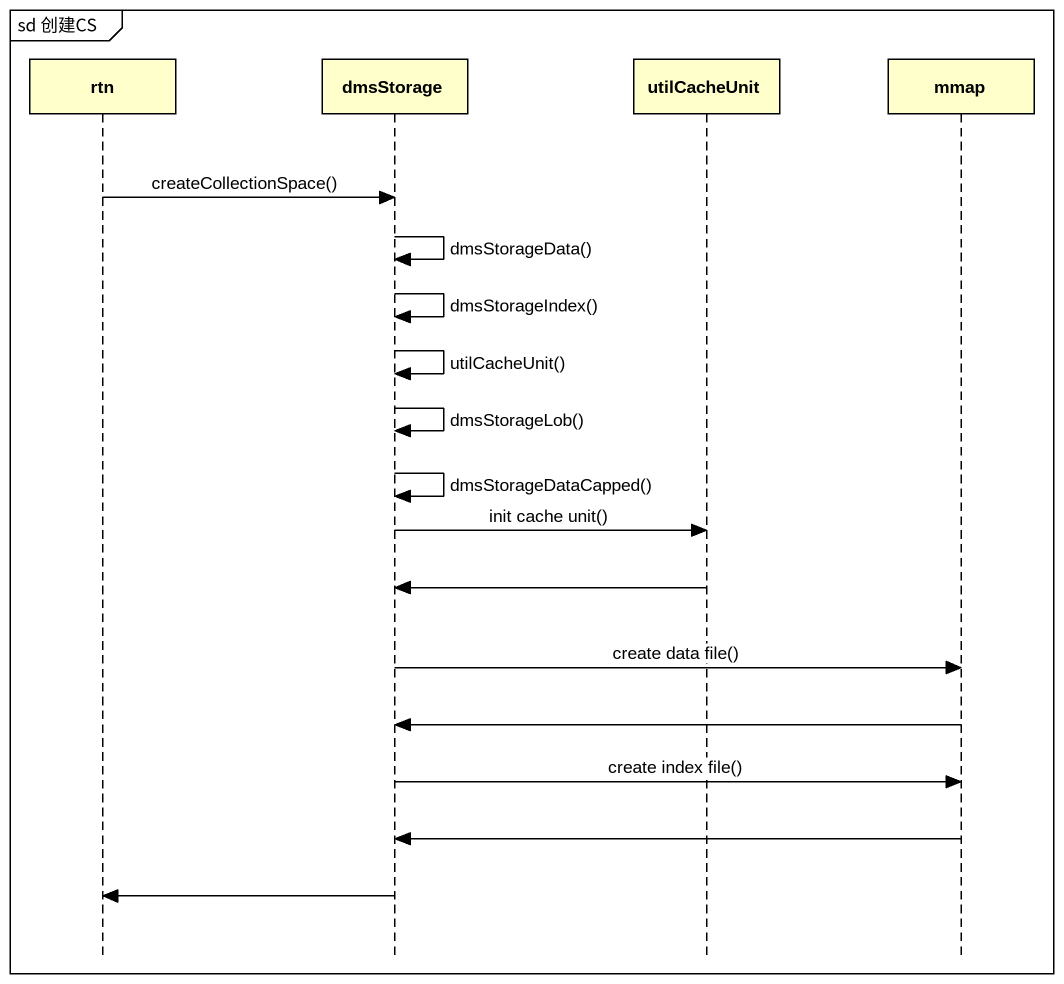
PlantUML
@startuml
mainframe sd 创建CS
hide footbox
participant rtn
participant dmsStorage
participant utilCacheUnit
participant mmap

rtn -> dmsStorage : createCollectionSpace()
dmsStorage -> dmsStorage : dmsStorageData()
dmsStorage -> dmsStorage : dmsStorageIndex()
dmsStorage -> dmsStorage : utilCacheUnit()
dmsStorage -> dmsStorage : dmsStorageLob()
dmsStorage -> dmsStorage : dmsStorageDataCapped()
dmsStorage -> utilCacheUnit : init cache unit()
utilCacheUnit -> dmsStorage
dmsStorage -> mmap : create data file()
mmap -> dmsStorage
dmsStorage -> mmap : create index file()
mmap -> dmsStorage
dmsStorage -> rtn
@enduml
